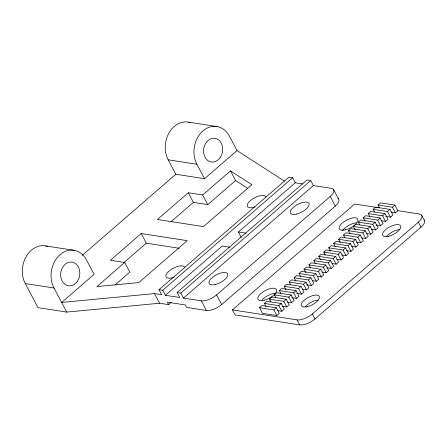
<?xml version="1.0" encoding="UTF-8"?>
<svg xmlns="http://www.w3.org/2000/svg" width="447" height="447" viewBox="0 0 447 447"><rect width="100%" height="100%" fill="white"/><g stroke="black" fill="none" stroke-linecap="round" stroke-linejoin="round"><path stroke-width="0.67" d="M82.226 255.321L175.822 174.257L204.536 178.694L237.016 150.561L284.37 181.08M124.713 262.49L96.904 286.583L138.827 282.577L187.22 240.659L141.207 233.546L110.359 260.271L124.713 262.49L129.814 272.122L115.119 284.851M188.299 192.763L157.445 219.483L203.458 226.595L251.873 184.661L230.484 170.883L202.659 194.981L188.299 192.763L193.4 202.396L207.76 204.614L235.58 180.515L247.722 188.338M123.825 262.657L146.309 243.179L179.269 248.275M170.916 221.868L193.4 202.396M171.268 302.356L168.636 304.63L159.562 303.228L66.748 312.095L53.992 288.013A23.954 19.042 -81.2 0 1 60.027 254.689A23.954 19.042 -81.2 0 1 86.461 259.891L94.116 274.335L61.647 302.463L154.461 293.595L161.646 294.707L158.992 289.695L288.902 177.18L292.634 177.755L295.283 182.767L302.809 183.929M158.992 289.695L162.725 290.276L292.634 177.755M162.725 290.276L165.379 295.283L222.215 246.051L229.736 247.213M241.302 237.363L238.452 231.987L295.283 182.767M165.379 295.283L179.733 297.501L177.085 292.494L306.994 179.973L310.726 180.549L313.375 185.561L331.182 188.31A11.98 4.967 -27.9 0 1 330.244 196.451L335.345 206.084L221.673 304.541A11.98 4.967 -27.9 0 1 206.374 310.464L186.673 307.419L185.365 304.955L167.334 302.166L168.636 304.63M177.085 292.494L180.817 293.07L310.726 180.549M180.817 293.07L183.471 298.082L313.375 185.561M183.471 298.082L201.279 300.831A11.98 4.967 -27.9 0 0 216.577 294.908L330.244 196.451M424.08 219.969A11.98 4.967 -27.9 0 1 421.013 227.154L315.006 318.968A11.98 4.967 -27.9 0 1 299.708 324.891L235.094 314.9L232.44 309.894L354.683 204.011L379.391 207.833M259.517 307.715L261.987 305.575L276.347 307.793L279.302 313.381L276.833 315.521L262.473 313.302L259.517 307.715L273.877 309.933L276.347 307.793M265.937 306.229L264.456 303.435L266.926 301.295L281.286 303.513L284.242 309.101L281.772 311.241L277.671 310.609M270.876 301.948L269.396 299.155L271.865 297.015L286.225 299.239L289.187 304.826L286.711 306.966L282.61 306.329M275.816 297.668L274.335 294.88L276.81 292.74L291.165 294.959L294.126 300.546L291.656 302.686L287.55 302.049M280.755 293.394L279.28 290.6L281.75 288.46L296.104 290.679L299.065 296.266L296.596 298.406L291.807 297.663M285.991 289.673L284.219 286.32L286.689 284.18L301.049 286.398L304.005 291.986L301.535 294.126L296.747 293.388M290.639 284.834L289.159 282.04L291.628 279.9L305.988 282.124L308.944 287.706L306.474 289.846L302.373 289.215M295.875 281.113L294.098 277.76L296.568 275.62L310.928 277.844L313.883 283.432L311.414 285.572L306.631 284.828M300.518 276.28L299.037 273.486L301.507 271.346L315.867 273.564L318.823 279.151L316.353 281.292L312.252 280.655M305.754 272.558L303.977 269.206L306.446 267.066L320.806 269.284L323.768 274.871L321.298 277.011L317.191 276.375M310.397 267.719L308.916 264.926L311.391 262.786L325.746 265.004L328.707 270.591L326.237 272.731L322.131 272.1M315.336 263.439L313.861 260.646L316.331 258.506L330.685 260.73L333.646 266.311L331.177 268.451L327.075 267.82M320.572 259.718L318.8 256.366L321.27 254.226L335.63 256.449L338.586 262.037L336.116 264.177L332.015 263.54M325.22 254.885L323.74 252.091L326.209 249.951L340.569 252.169L343.525 257.757L341.055 259.897L336.954 259.26M330.456 251.164L328.679 247.811L331.149 245.671L345.509 247.889L348.464 253.477L345.995 255.617L341.894 254.98M335.099 246.325L333.618 243.531L336.088 241.391L350.448 243.609L353.404 249.197L350.934 251.337L346.833 250.706M340.335 242.604L338.558 239.251L341.027 237.111L355.387 239.335L358.349 244.917L355.879 247.057L351.772 246.426M344.978 237.765L343.503 234.971L345.972 232.831L360.327 235.055L363.288 240.642L360.818 242.782L356.712 242.145M349.917 233.49L348.442 230.697L350.912 228.557L365.272 230.775L368.227 236.362L365.758 238.502L361.657 237.865M355.153 229.769L353.381 226.417L355.851 224.277L370.211 226.495L373.167 232.082L370.697 234.222L366.596 233.585M359.801 224.93L358.321 222.137L360.79 219.997L375.15 222.215L378.106 227.802L375.636 229.942L371.535 229.311M365.037 221.209L363.26 217.857L365.73 215.717L380.09 217.94L383.045 223.522L380.576 225.662L376.475 225.031M369.68 216.37L368.199 213.577L370.669 211.437L385.029 213.66L387.99 219.248L385.515 221.388L380.732 220.645M374.62 212.096L373.139 209.302L375.609 207.162L389.968 209.38L392.93 214.968L390.46 217.108L385.672 216.365M379.559 207.816L378.084 205.022L380.553 202.882L394.908 205.1L397.869 210.688L419.297 214.001A11.98 4.967 -27.9 0 1 418.358 222.142L421.013 227.154M264.456 303.435L278.816 305.653L281.286 303.513M269.396 299.155L283.756 301.379L286.225 299.239M274.335 294.88L288.695 297.099L291.165 294.959M279.28 290.6L293.634 292.819L296.104 290.679M284.219 286.32L298.579 288.538L301.049 286.398M289.159 282.04L303.519 284.258L305.988 282.124M294.098 277.76L308.458 279.984L310.928 277.844M299.037 273.486L313.397 275.704L315.867 273.564M303.977 269.206L318.337 271.424L320.806 269.284M308.916 264.926L323.276 267.144L325.746 265.004M313.861 260.646L328.215 262.864L330.685 260.73M318.8 256.366L333.16 258.589L335.63 256.449M323.74 252.091L338.1 254.309L340.569 252.169M328.679 247.811L343.039 250.029L345.509 247.889M333.618 243.531L347.978 245.749L350.448 243.609M338.558 239.251L352.918 241.469L355.387 239.335M343.503 234.971L357.857 237.195L360.327 235.055M348.442 230.697L362.796 232.915L365.272 230.775M353.381 226.417L367.741 228.635L370.211 226.495M358.321 222.137L372.681 224.355L375.15 222.215M363.26 217.857L377.62 220.075L380.09 217.94M368.199 213.577L382.559 215.8L385.029 213.66M373.139 209.302L387.499 211.52L389.968 209.38M378.084 205.022L392.438 207.24L394.908 205.1M391.298 212.191L395.399 212.828L397.869 210.688M232.44 309.894L297.054 319.884A11.98 4.967 -27.9 0 0 312.352 313.962L418.358 222.142M188.679 122.171L217.398 126.613M189.891 122.456A23.959 19.053 -81.2 0 0 169.139 132.664A23.959 19.053 -81.2 0 0 168.173 159.808L196.887 164.245L204.536 178.694M238.452 231.987L245.973 233.15M45.784 245.945L74.498 250.381M47.589 246.426A23.954 19.042 -81.2 0 0 26.44 256.114A23.954 19.042 -81.2 0 0 25.278 283.577L53.992 288.013M66.748 312.095L38.029 307.659L25.278 283.577M421.8 215.499L424.454 220.511M392.438 207.24L395.399 212.828M387.499 211.52L390.46 217.108M382.559 215.8L385.515 221.388M377.62 220.075L380.576 225.662M372.681 224.355L375.636 229.942M367.741 228.635L370.697 234.222M362.796 232.915L365.758 238.502M333.685 189.807L338.787 199.44A11.98 4.967 -27.9 0 1 335.345 206.084M357.857 237.195L360.818 242.782M352.918 241.469L355.879 247.057M347.978 245.749L350.934 251.337M343.039 250.029L345.995 255.617M338.1 254.309L341.055 259.897M333.16 258.589L336.116 264.177M328.215 262.864L331.177 268.451M323.276 267.144L326.237 272.731M318.337 271.424L321.298 277.011M313.397 275.704L316.353 281.292M308.458 279.984L311.414 285.572M237.016 150.561L229.367 136.117A23.959 19.048 -81.2 0 0 202.927 130.91A23.959 19.048 -81.2 0 0 196.887 164.245M303.519 284.258L306.474 289.846M312.352 313.962L315.006 318.968M298.579 288.538L301.535 294.126M230.484 170.883L235.58 180.515M293.634 292.819L296.596 298.406M288.695 297.099L291.656 302.686M297.054 319.884L299.708 324.891M283.756 301.379L286.711 306.966M278.816 305.653L281.772 311.241M273.877 309.933L276.833 315.521M202.659 194.981L207.76 204.614M168.167 159.808L175.822 174.257M216.577 294.908L221.673 304.541M201.279 300.831L206.374 310.464M141.207 233.546L146.309 243.179M154.461 293.595L159.562 303.228M386.705 236.251A10.091 4.185 -27.9 0 1 399.355 229.657M305.374 306.692A10.091 4.185 -27.9 0 1 318.024 300.099M262.031 300.054A10.443 4.33 -27.9 0 1 275.128 293.226M342.57 230.674A10.443 4.33 -27.9 0 1 356.46 222.785M337.865 198.468A11.98 4.967 -27.9 0 1 338.413 198.904M174.118 277.269A10.443 4.33 -27.9 0 1 165.859 275.888A10.443 4.33 -27.9 0 1 174.447 267.613A10.443 4.33 -27.9 0 1 184.572 267.194M254.824 207.045A10.443 4.33 -27.9 0 1 248.75 202.245L250.365 200.625A10.443 4.33 -27.9 0 1 265.887 196.764M345.587 229.747A10.443 4.33 -27.9 0 0 357.846 219.125A10.443 4.33 -27.9 0 0 342.324 222.986A10.443 4.33 -27.9 0 0 345.587 229.747M307.435 306.653A10.091 4.185 -27.9 0 0 319.281 296.389A10.091 4.185 -27.9 0 0 304.284 300.116A10.091 4.185 -27.9 0 0 307.435 306.653M388.761 236.206A10.091 4.185 -27.9 0 0 400.607 225.947A10.091 4.185 -27.9 0 0 385.616 229.674A10.091 4.185 -27.9 0 0 388.761 236.206M264.255 300.188A10.443 4.33 -27.9 0 0 276.52 289.567A10.443 4.33 -27.9 0 0 260.998 293.428A10.443 4.33 -27.9 0 0 264.255 300.188M215.387 284.476A10.443 4.33 -27.9 0 0 227.646 273.855A10.443 4.33 -27.9 0 0 212.124 277.716A10.443 4.33 -27.9 0 0 215.387 284.476M296.702 214.046A10.443 4.33 -27.9 0 0 308.966 203.424A10.443 4.33 -27.9 0 0 293.444 207.279A10.443 4.33 -27.9 0 0 296.702 214.046M220.153 157.662A11.98 9.521 -81.2 0 0 215.264 138.397A11.98 9.521 -81.2 0 0 203.966 154.478A11.98 9.521 -81.2 0 0 220.153 157.662M77.253 281.431A11.968 9.516 -81.2 0 0 72.364 262.177A11.968 9.516 -81.2 0 0 61.071 278.246A11.968 9.516 -81.2 0 0 77.253 281.431"/></g></svg>
